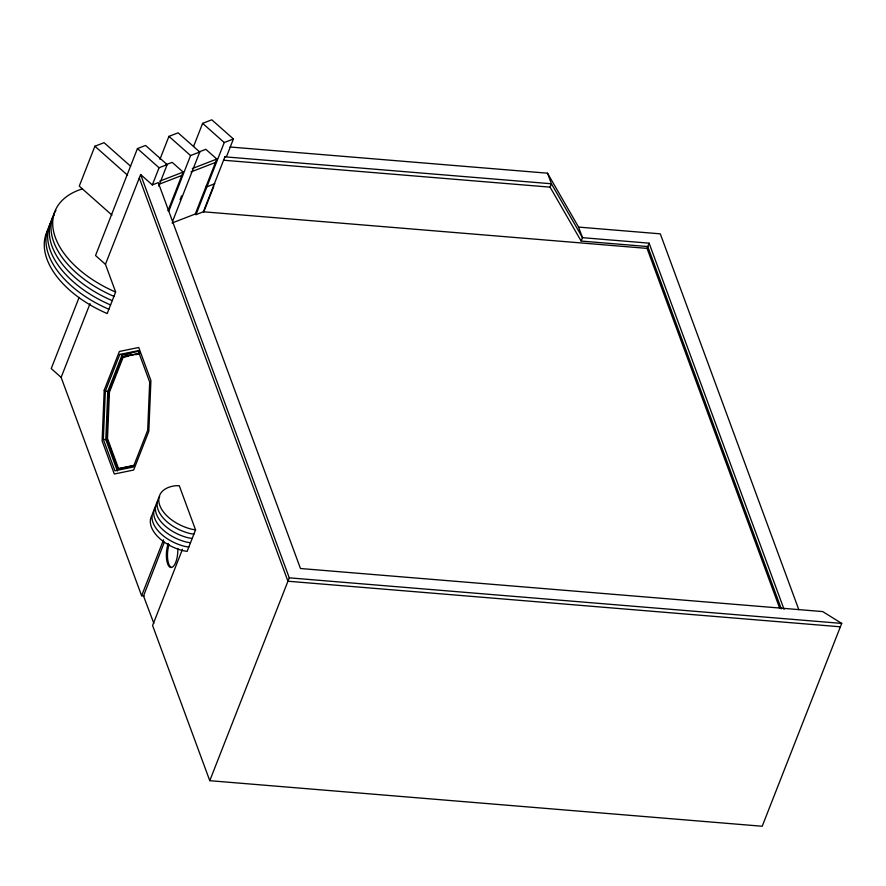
<?xml version="1.0" encoding="UTF-8"?>
<svg xmlns="http://www.w3.org/2000/svg" width="886" height="886" viewBox="0 0 886 886"><rect width="100%" height="100%" fill="white"/><g stroke="black" fill="none" stroke-linecap="round" stroke-linejoin="round"><path stroke-width="1.33" d="M103.352 439.401L105.345 391.213L119.743 354.466L138.116 350.69L149.69 382.087L147.685 430.275L133.288 467.022L114.925 470.798L103.352 439.401L105.799 439.6L117.373 470.998M105.799 439.6L107.804 391.413L122.202 354.666L139.257 351.155M164.298 542.254L143.51 595.99L153.832 623.323M130.607 166.236L104.061 142.69L94.891 146.234L79.264 186.115L111.935 215.088M79.131 297.375L51.222 368.587L61.134 377.381L141.616 595.757L144.152 595.968M158.738 186.115L167.166 164.619L145.548 145.448L137.441 148.582L95.533 255.522L105.445 264.316L115.645 291.981L107.217 313.489L106.409 313.212A91.147 52.927 21.4 0 1 47.899 229.795M61.134 377.381L90.04 303.621M105.445 264.316L140.63 174.531L152.337 184.919L158.251 182.627L300.465 568.513L822.706 611.584L841.7 623.412L762.204 826.25L209.772 780.688L152.591 625.527L182.472 549.265M159.945 159.303L168.938 136.366L178.108 132.822L199.749 152.015L172.493 221.544M152.337 184.919L159.059 167.764L167.166 164.619M167.963 210.824L183.147 172.083L172.15 162.337L165.992 164.718M193.536 146.544L202.628 123.353L211.798 119.809L233.417 138.98L226.694 156.135L224.9 156.833L203.37 211.787L195.983 214.645L195.274 214.013L172.072 222.995M168.883 210.934L190.579 155.559L199.749 152.015M180.113 199.693L181.597 195.895M195.274 214.013L216.815 159.059L205.818 149.302L199.372 151.805M195.983 214.645L224.247 142.535L233.417 138.98M203.625 212.275L213.847 186.204M141.616 595.757L163.533 539.829M195.551 529.872L191.62 529.208A34.731 20.168 21.4 0 1 159.812 505.507A34.731 20.168 21.4 0 1 175.594 485.738L179.271 485.705L195.551 529.872L187.123 551.38L183.192 550.715A34.731 20.168 21.4 0 1 151.539 516.117M209.772 780.688L289.268 577.838L140.63 174.531M781.308 608.87L647.777 246.552L581.15 241.058L550.084 187.145L551.413 183.767L547.515 173.191L230.094 147.01M581.15 241.058L582.479 237.669L578.58 227.093L547.515 173.191M779.636 608.106L647.057 248.39L649.106 243.163L582.479 237.669L551.413 183.767L224.9 156.833M159.735 181.154L183.147 172.083M192.317 168.539L216.815 159.059M159.635 184.055L181.818 175.472M190.988 171.928L215.486 162.448M214.822 183.712L206.903 186.78L206.194 186.149M130.829 353.492L124.261 354.832L119.743 354.466M140.121 353.182L122.456 356.814L108.613 392.155L106.685 438.504L117.816 468.705L134.218 465.338M139.689 353.514L123.287 356.881L109.432 392.221L107.516 438.57L118.646 468.783L133.786 465.659M124.527 356.98L128.304 356.205M135.879 354.655L138.404 354.134M223.571 160.222L550.084 187.145M578.58 227.093L660.303 233.838L798.807 609.646M203.37 211.787L647.057 248.39M105.345 391.213L107.804 391.413M289.268 577.838L841.7 623.412M840.371 626.801L287.939 581.227L139.301 177.92M193.857 534.169L189.925 533.505A34.731 20.168 21.4 0 1 159.713 496.658M192.173 538.478L188.242 537.813A34.731 20.168 21.4 0 1 158.018 500.967M190.49 542.775L186.558 542.11A34.731 20.168 21.4 0 1 156.335 505.264M188.807 547.072L184.875 546.407A34.731 20.168 21.4 0 1 154.651 509.561M115.645 291.981L114.837 291.704A91.147 52.927 21.4 0 1 54.699 235.565A91.147 52.927 21.4 0 1 82.332 188.895M113.962 296.289L113.142 296.002A91.147 52.927 21.4 0 1 55.918 210.414M112.267 300.587L111.459 300.31A91.147 52.927 21.4 0 1 54.223 214.711M110.584 304.884L109.775 304.607A91.147 52.927 21.4 0 1 52.54 219.008M108.9 309.192L108.092 308.904A91.147 52.927 21.4 0 1 50.856 223.316M202.628 123.353L224.247 142.535M168.938 136.366L190.579 155.559M137.441 148.582L159.059 167.764M94.891 146.234L127.562 175.218M649.106 243.163L784.077 609.38M177.787 548.401A14.896 5.637 -85.5 0 1 174.442 564.958A14.896 5.637 -85.5 0 1 167.808 564.316L166.967 561.525A14.896 5.637 -85.5 0 1 168.285 543.439M171.408 567.45A14.896 5.637 -85.5 0 1 168.927 564.404L168.085 561.613A14.896 5.637 -85.5 0 1 169.038 544.58M104.216 390.161L102.111 440.929L114.305 474.01L133.653 470.034L148.815 431.327L150.919 380.559L138.737 347.478L119.388 351.454L104.216 390.161"/></g></svg>
